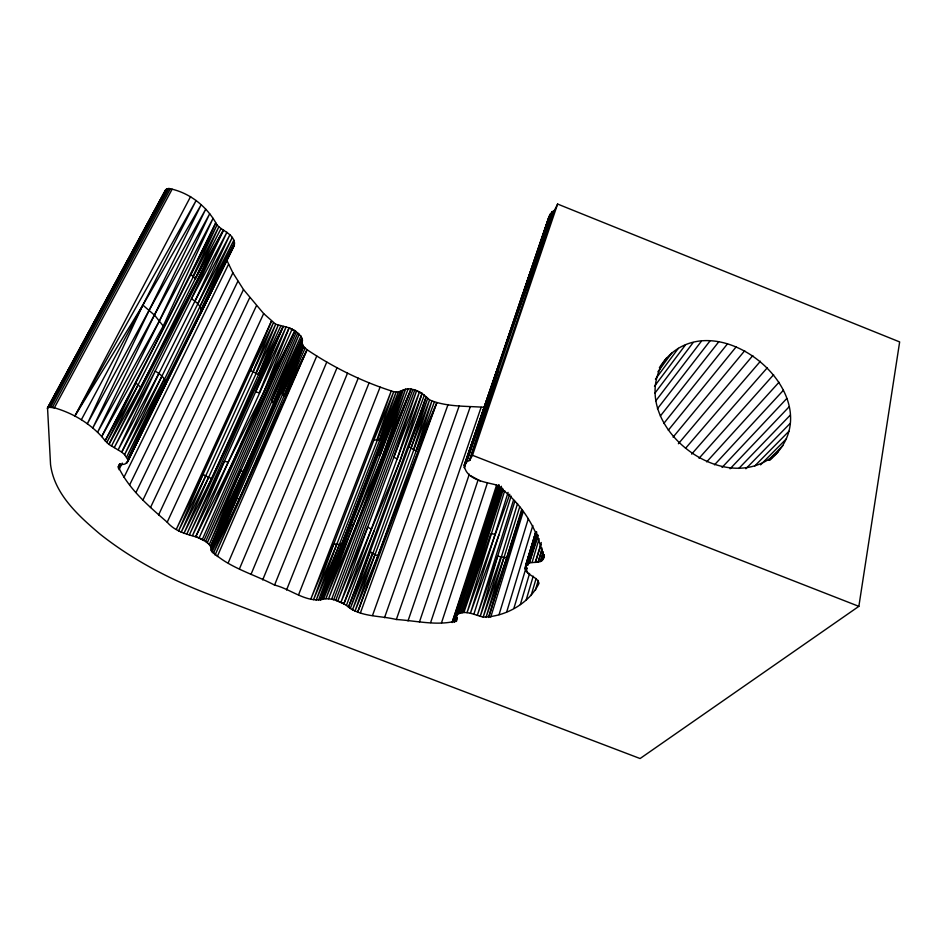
<?xml version="1.0" encoding="UTF-8"?>
<svg xmlns="http://www.w3.org/2000/svg" width="947" height="947" viewBox="0 0 947 947"><rect width="100%" height="100%" fill="white"/><g stroke="black" fill="none" stroke-linecap="round" stroke-linejoin="round"><path stroke-width="1.42" d="M119.618 464.042L118.316 466.682C128.603 489.007 148.797 506.172 167.205 522.211C175.526 531.965 187.695 534.333 199.142 537.849C204.079 540.666 211.939 543.827 211.311 550.681C228.038 567.502 253.76 574.071 274.547 585.092C290.516 588.809 306.686 603.547 323.625 598.966C331.651 597.983 339.784 601.096 346.436 605.417C359.896 617.349 379.877 615.361 396.343 619.504C415.982 620.687 437.798 626.239 456.75 620.782L456.478 615.266L498.406 485.302M769.864 460.076C841.528 398.379 708.273 289.806 659.372 367.732M477.513 551.994L499.01 484.651M226.428 259.454L232.891 272.831L243.497 289.557L263.68 313.599L275.672 324.229L289.143 327.828L294.967 330.621L300.921 336.114L302.436 340.056L302.105 343.252L281.247 392.579L211.986 552.065L237.152 497.743L303.585 346.531L302.105 343.252L211.288 549.461L302.247 341.784L280.939 390.898L283.946 396.201L215.052 555.084L307.053 349.715L303.585 346.531L283.946 396.201L307.053 349.715C333.782 367.649 362.997 382.043 393.715 391.691C399.942 393.692 404.677 387.205 410.974 389.146C418.515 390.046 424.351 394.852 429.583 399.918C446.439 407.032 465.853 405.967 483.834 407.281M544.229 554.918L543.176 559.298C539.044 564.921 530.024 559.937 525.656 565.501L525.171 568.839C527.278 575.883 537.079 576.321 539.044 583.281C529.302 603.369 505.213 616.947 483.171 617.065C474.849 615.195 464.054 608.909 456.478 615.266L499.294 485.657M119.642 464.054L118.316 466.682L120.387 464.847L125.004 464.042L127.774 461.438L234.359 245.131C235.495 234.418 222.77 231.506 217.017 224.948C207.689 207.523 191.507 193.981 172.153 189.187L168.874 188.465L165.654 189.826L47.539 407.79L50.534 464.421C54.263 494.097 78.4 515.748 99.98 534.061C132.343 559.689 169.312 579.055 207.736 593.887L640.089 758.535L858.858 606.352L899.65 341.926L557.617 204.055L554.504 210.281L495.802 373.438L464.184 465.403C466.279 479.596 484.154 481.845 495.66 484.781C520.175 500.608 538.204 528.959 543.4 557.747M542.086 548.076L538.18 562.139L542.146 549.639M543.294 551.71L540.488 561.547L543.105 553.155M543.815 554.954L542.181 560.588L543.886 554.942M536.618 531.729L527.088 564.14L536.89 533.09M528.568 562.352L527.739 565.181L528.615 562.388M535.682 532.747L525.526 566.626L529.243 563.122L537.588 534.771M531.113 595.509L536.109 578.522M535.351 590.324L538.251 580.404M517.524 503.591L483.171 617.065L503.993 557.487L519.725 506.811M541.246 542.513L535.386 562.317L541.128 544.371M526.094 600.256L533.208 576.19M532.06 562.494L539.139 538.701M520.341 604.541L529.586 573.42M535.505 533.883L525.36 567.738L527.751 572.864M525.171 568.839L535.73 533.611M513.878 608.388L526.165 567.36M521.667 509.581L506.858 557.499L503.993 557.487L486.012 617.456L506.858 557.499L522.176 509.9M535.836 531.587L525.656 565.501L536.002 531.705M506.763 611.762L532.83 525.49M506.858 557.499L488.569 617.48L522.519 510.528M499.033 614.686L528.355 518.53M165.654 189.826L47.35 408.619M508.077 492.393L470.399 613.254L498.82 535.15M490.724 617.16L523.206 511.759M470.872 573.148L473.974 563.276M513.558 499.945L477.324 615.361L497.672 556.149L514.837 501.354M372.36 553.237L350.248 608.542L370.182 551.663L375 554.658L352.45 609.915L410.915 448.405L427.653 398.498L408.867 446.783L370.182 551.663L348.496 607.11L426.138 396.947L408.867 446.783L416.159 450.95L431.844 401.137L375 554.658L354.971 611.135L377.9 555.806L436.816 402.712L416.159 450.95L377.9 555.806L357.67 612.153L436.816 402.712L360.405 612.91M473.891 614.153L511.155 496.086M557.617 204.055L472.494 455.294L469.629 460.431L554.504 210.281L551.935 211.962L498.063 371.354L469.629 460.431L466.954 461.651L464.184 465.403L548.846 219.29L535.173 259.952M481.597 537.387L456.229 616.686L481.502 539.293M504.715 490.653L467.013 612.697L509.77 494.263M460.704 613.005L501.425 486.273M462.302 612.768L502.277 488.119M503.366 489.149L463.876 612.52L490.948 533.788L494.796 534.203M496.725 484.651L452.098 622.558L472.257 563.856L497.53 485.645M498.726 485.894L457.448 614.094L499.353 486.391M459.106 613.218L499.862 486.616M413.401 449.825L429.583 399.918L410.915 448.405M495.802 373.438L466.954 461.651L498.063 371.354M422.125 393.372L399.977 460.929L340.956 602.256L367.661 527.183L393.834 457.188L419.509 391.845L397.148 458.916L343.879 603.772L335.735 600.362L414.762 390.117L422.125 393.372L397.148 458.916L393.834 457.188L416.656 390.59L337.795 600.931L367.661 527.183L371.094 528.923M504.017 350.863L522.898 293.345M441.527 622.783L487.433 482.84M529.243 563.122L538.346 535.375M430.636 622.581L478.176 479.667M529.042 278.169L522.922 296.387L524.389 292.268M550.089 214.093L524.046 290.599L551.935 211.962L549.047 216.579L464.219 467.735L469.475 452.477M419.45 621.966L469.31 474.198M469.108 578.345L454.193 622.286L472.257 563.856L474.234 563.24M465.107 463.332L549.047 216.579M521.016 301.986L522.436 297.796M353.586 524.508L351.124 525.112L321.921 599.605L401.694 390.697L320.453 600.114L381.452 440.166L401.694 390.697L377.664 455.554L380.102 454.809L403.386 389.738L351.124 525.112L323.625 598.966L353.586 524.508L410.974 389.146L328.585 598.753L383.144 454.607L405.565 389.146L353.586 524.508L325.875 598.682L356.676 524.413L410.974 389.146L331.616 599.191M408.003 620.936L481.147 407.281M379.274 440.533L396.142 391.987L336.753 544.336L316.168 600.149L339.405 544.537L398.356 391.916L381.452 440.166L373.923 439.917L333.865 543.708L313.575 599.676L336.753 544.336L341.63 544.312L401.694 390.697M396.343 619.504L470.245 406.808M376.705 440.45L393.715 391.691L373.923 439.917L391.229 391.028L310.865 598.895L333.865 543.708L336.753 544.336M500.868 557.025L480.224 616.355L497.672 556.149L503.993 557.487M384.506 617.693L459.2 405.896M372.514 615.491L448.049 404.523M211.441 290.338L234.359 245.131L126.862 463L143.908 427.606M346.436 605.417L424.363 395.1M416.159 450.95L434.306 402.084M339.405 544.537L318.5 600.303L341.63 544.312M333.675 599.782L412.868 389.643M165.879 383.677L127.691 459.449L124.59 454.655L121.749 452.133L158.895 373.461L194.94 301.146L226.925 232.24L191.436 298.743L155.213 371.07C159.806 373.994 165.465 377.723 165.879 383.677L127.774 461.438L127.691 459.449L165.559 381.357L234.56 242.775L200.575 313.741L233.282 247.072M383.144 454.607L408.133 388.945M381.452 440.166L400.238 391.478M298.66 594.598L380.102 387.122M228.203 462.231L224.439 461.248L189.353 534.877L283.177 326.514L186.701 534.321L258.555 374.479L283.177 326.514L255.607 391.892L259.265 392.816L286.112 326.964L255.607 391.892L224.439 461.248L192.513 535.529L228.203 462.231L294.967 330.621L199.142 537.849L262.935 394.248L289.143 327.828L296.387 331.781L203.948 540.524L195.828 536.535L228.203 462.231L289.143 327.828M211.619 478.401L208.6 477.395L181.161 532.273L205.653 476.033L252.885 372.195L273.387 322.832L250.387 370.549L203.001 474.411L176.296 529.361L271.41 321.234L250.387 370.549L258.555 374.479L278.158 325.342L208.6 477.395L183.919 533.433L211.619 478.401L283.177 326.514M286.55 589.993L369.081 382.837M274.547 585.092L358.215 378.173M255.666 373.532L275.672 324.229L252.885 372.195M282.265 394.39L302.567 344.862L281.247 392.579M262.686 579.895L347.513 373.154M343.879 603.772L374.041 530.9M250.991 574.438L337.014 367.779M239.508 568.721L326.762 362.074M235.992 496.05L211.311 550.681L235.578 494.5L237.152 497.743L213.253 553.569L238.975 499.483L307.053 349.715L217.289 556.552M228.263 562.755L316.76 356.048M242.846 472.198L241.165 469.961L207.275 542.726L299.276 334.078L271.706 400.581L273.257 402.913L300.921 336.114L241.165 469.961L209.251 544.584L273.932 405.091L301.998 338.138L210.613 546.383L243.616 474.281M211.299 548.029L302.436 340.056M205.606 541.625L297.832 332.93M283.946 396.201L305.112 348.188M202.315 539.423L294.967 330.621L231.991 463.71L195.828 536.535M262.935 394.248L292.15 329.059M201.356 311.705C201.32 305.763 195.97 301.691 191.436 298.743L223.456 230.121L140.653 387.157L108.917 444.403L105.164 440.781L164.068 327.283L215.738 222.959L190.892 274.381L195.319 278.631L223.456 230.121L111.462 446.096L195.319 278.631L218.804 226.866L137.942 385.145L108.917 444.403L121.749 452.133L161.961 376.077L197.84 303.809L232.287 237.413L199.947 306.579L126.614 457.141L165.559 381.357M258.555 374.479L280.703 326.123M47.539 407.79L50.783 406.89L54.37 407.802C72.398 413.022 89.018 422.717 101.72 436.579L163.215 326.028L213.051 218.366L159.487 320.737L101.72 436.579L105.164 440.781L135.812 383.014L190.892 274.381L217.017 224.948L192.821 276.595M167.205 522.211L263.68 313.599M197.84 303.809L229.92 234.726L194.94 301.146M158.587 514.943L256.424 305.751M201.143 309.267L233.862 240.159L199.947 306.579M150.49 507.545L249.688 297.737M161.961 376.077L124.59 454.655L164.233 378.764M142.938 500.063L243.497 289.557M147.069 421.06L157.178 400.084M135.977 492.511L237.886 281.247M129.644 484.923L232.891 272.831M123.974 477.3L228.535 264.343M118.991 469.688L122.258 463.083M205.653 476.033L178.569 530.888L203.001 474.411L208.6 477.395M223.456 230.121L114.279 447.6L155.213 371.07L118.245 449.73L158.895 373.461M195.319 278.631L220.982 228.618M75.026 415.78L196.124 200.504L142.867 305.1L87.325 423.806L149.212 310.154L205.724 209.18L97.565 432.305L159.487 320.737L209.701 213.738L92.747 428.032L149.212 310.154L201.178 204.741L142.867 305.1L75.026 415.78L190.631 196.526M81.383 419.699L142.867 305.1L154.787 315.41L163.215 326.028M172.153 189.187L54.37 407.802L48.214 407.198L166.376 189.069M49.315 406.89L167.477 188.607M50.783 406.89L168.874 188.465M52.511 407.198L170.46 188.666M137.942 385.145L106.786 442.592L135.812 383.014L140.653 387.157M666.51 358.025C620.368 419.758 725.011 504.349 778.197 451.731M657.928 371.745L671.991 352.71M655.442 379.167L678.348 348.318M654.495 386.269L685.45 344.909M654.945 393.112L693.168 342.542M655.774 400.865L701.372 341.24M657.419 408.749L709.93 341.027M660.343 416.029L718.678 341.891M663.764 423.487L727.497 343.82M668.298 430.222L736.221 346.78M673.08 437.147L744.709 350.71M678.383 443.741L752.829 355.551M685.533 448.322L760.441 361.221M691.653 454.098L767.413 367.637M699.052 458.277L773.64 374.692M706.699 461.876L779.002 382.268M714.512 464.835L783.418 390.247M722.064 467.451L786.803 398.486M730.078 468.789L789.076 406.855M738.838 468.434L790.2 415.2M745.857 468.777L790.141 423.404M754.688 466.031L788.898 431.299M760.559 464.847L786.46 438.733M768.325 460.195L782.873 445.599M769.355 460.171L772.48 457.034M472.494 455.294L858.858 606.352M375 554.658L377.9 555.806M470.73 475.785L480.2 480.946M237.152 497.743L238.975 499.483M544.004 556.457L543.176 559.298L544.004 556.469M526.911 568.011L526.082 570.828L526.923 568.011M457.081 617.515L455.767 621.682L457.141 617.539M120.257 464.137L118.304 468.078L120.293 464.125"/></g></svg>
